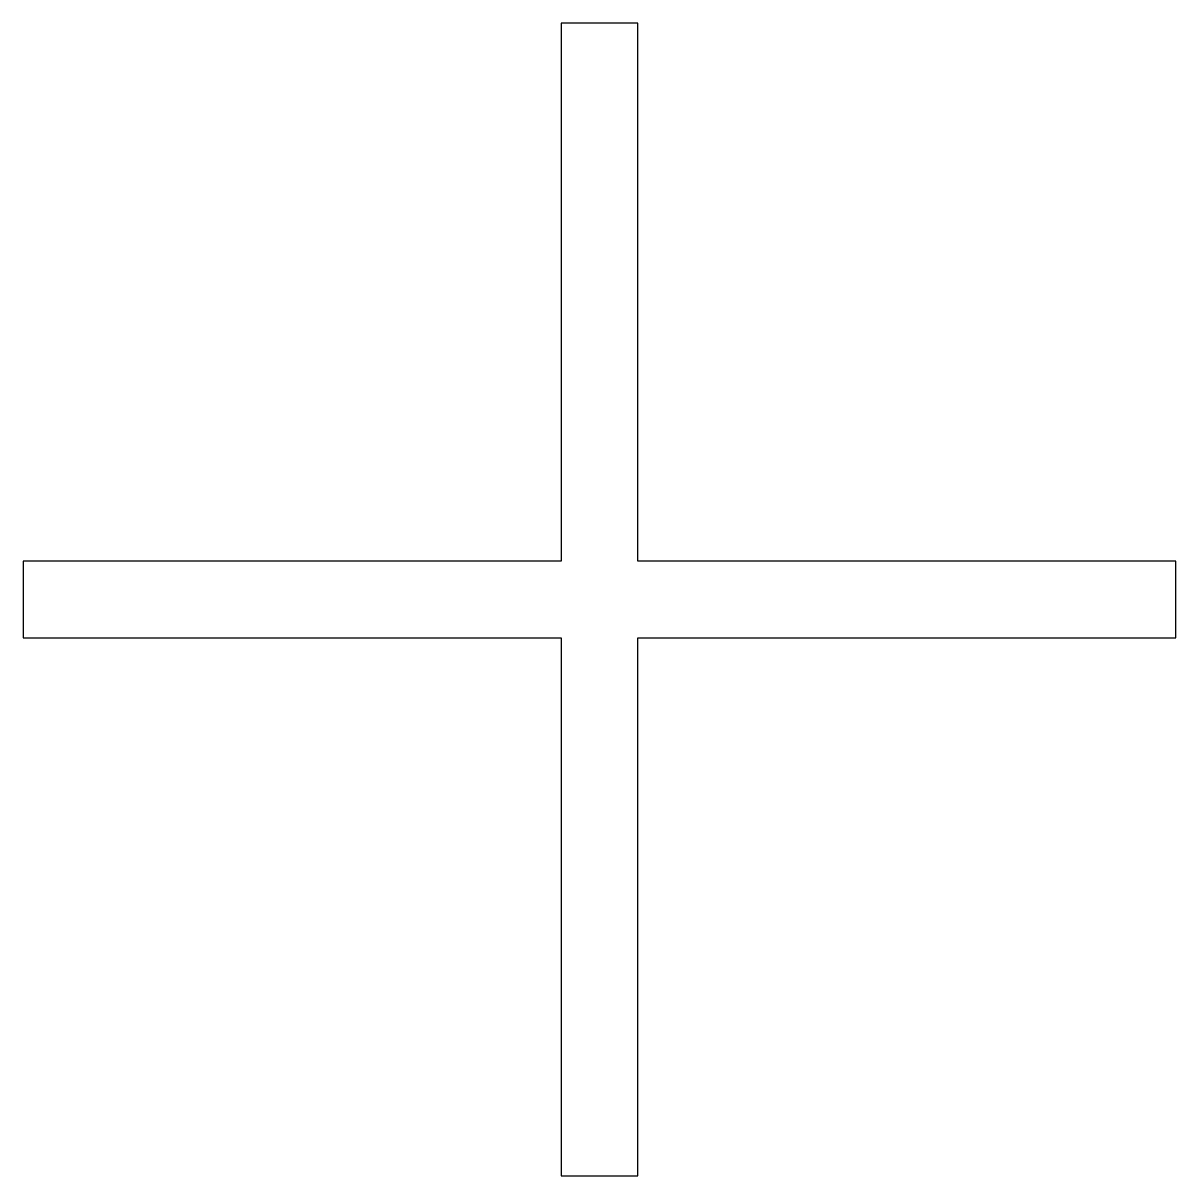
# Model space of a CAD drawing. Extents: x -73 to 181, y -8 to 80.
# Drawn here: x -72.938 to -71.062, y 35.062 to 36.938 of the extents above; entities that cross this region are included whole.
import ezdxf

# ---------------------------------------------------------------- set-up
doc = ezdxf.new("R2010")
doc.units = 0

msp = doc.modelspace()

# ---------------------------------------------------------------- linework, layer by layer
for p, q in [((-71.9375, 36.9375), (-72.0625, 36.9375)), ((-72.0625, 36.9375), (-72.0625, 36.0625)), ((-71.9375, 36.0625), (-71.9375, 36.9375)), ((-72.0625, 36.0625), (-72.9375, 36.0625)), ((-72.9375, 36.0625), (-72.9375, 35.9375)), ((-71.0625, 36.0625), (-71.9375, 36.0625)), ((-71.0625, 35.9375), (-71.0625, 36.0625)), ((-72.9375, 35.9375), (-72.0625, 35.9375)), ((-72.0625, 35.9375), (-72.0625, 35.0625)), ((-71.9375, 35.9375), (-71.0625, 35.9375)), ((-71.9375, 35.0625), (-71.9375, 35.9375)), ((-72.0625, 35.0625), (-71.9375, 35.0625))]:
    msp.add_line(p, q)

doc.saveas('drawing.dxf')
